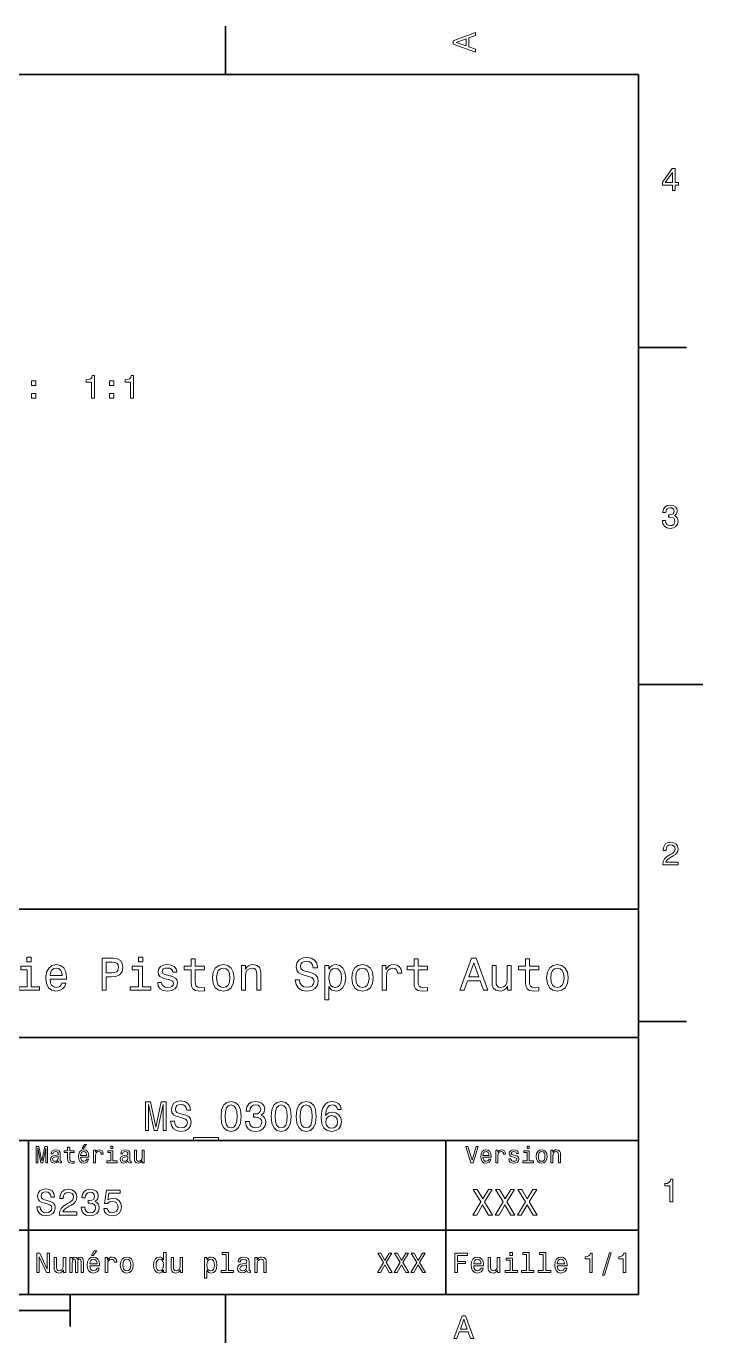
# Model space of a CAD drawing. Extents: x 0 to 297, y 0 to 210.
# Drawn here: x 191.7 to 297, y 2.5 to 207.5 of the extents above; entities that cross this region are included whole.
import ezdxf

# ---------------------------------------------------------------- set-up
doc = ezdxf.new("R2010")
doc.units = 0

msp = doc.modelspace()

# ---------------------------------------------------------------- linework, layer by layer
at = {"color": 7, "lineweight": 35, "ltscale": 0.1875}
for p, q in [((222.699997, 200), (222.699997, 207.5)), ((287, 157.5), (294.5, 157.5)), ((287, 52.5), (294.5, 52.5)), ((222.699997, 10), (222.699997, 2.5))]:
    msp.add_line(p, q, dxfattribs=at)
at = {"color": 7, "lineweight": 35}
for p, q in [((287, 200), (10, 200)), ((287, 10), (287, 200)), ((97, 70), (287, 70)), ((287, 70), (287, 10)), ((162, 50), (287, 50)), ((162, 34), (287, 34)), ((257, 10), (257, 34)), ((162, 20), (287, 20)), ((10, 10), (287, 10)), ((97, 10), (287, 10)), ((98.5, 7.5), (198.5, 7.5))]:
    msp.add_line(p, q, dxfattribs=at)
at = {"color": 7, "lineweight": 35, "ltscale": 0.25}
for p, q in [((287, 105), (297, 105)), ((192, 10), (192, 20))]:
    msp.add_line(p, q, dxfattribs=at)
at = {"color": 7, "lineweight": 35, "ltscale": 0.35}
msp.add_line((192, 20), (192, 34), dxfattribs=at)
at = {"color": 7, "lineweight": 35, "ltscale": 0.125}
msp.add_line((198.5, 10), (198.5, 5), dxfattribs=at)
at = {"color": 7, "lineweight": 13}
for points in [[(261.633209, 203.466858), (261.633209, 203.930847), (260.604401, 204.298996), (260.604401, 205.695969), (261.633209, 206.064133), (261.633209, 206.538193), (258.128174, 205.257217), (258.128174, 204.742798)], [(260.17572, 204.460388), (258.632477, 205), (260.17572, 205.539627)], [(292.277374, 181.916794), (292.731262, 181.916794), (292.731262, 182.784225), (293.23056, 182.784225), (293.23056, 183.187683), (292.731262, 183.187683), (292.731262, 185.341141), (292.272339, 185.341141), (290.739197, 183.228027), (290.739197, 182.784225), (292.277374, 182.784225)], [(291.162842, 183.187683), (292.277374, 184.756134), (292.277374, 183.187683)], [(192.463303, 151.549118), (193.159271, 151.549118), (193.159271, 152.300552), (192.463303, 152.300552)], [(201.828568, 149.592346), (202.287506, 149.592346), (202.287506, 153.117569), (201.944565, 153.117569), (201.85379, 152.809921), (201.672226, 152.603149), (201.394852, 152.482117), (201.011566, 152.441772), (201.011566, 152.083694), (201.828568, 152.083694)], [(204.607391, 151.549118), (205.303345, 151.549118), (205.303345, 152.300552), (204.607391, 152.300552)], [(207.90062, 149.592346), (208.359543, 149.592346), (208.359543, 153.117569), (208.016602, 153.117569), (207.925827, 152.809921), (207.744278, 152.603149), (207.466888, 152.482117), (207.083618, 152.441772), (207.083618, 152.083694), (207.90062, 152.083694)], [(192.463303, 149.592346), (193.159271, 149.592346), (193.159271, 150.343781), (192.463303, 150.343781)], [(204.607391, 149.592346), (205.303345, 149.592346), (205.303345, 150.343781), (204.607391, 150.343781)], [(290.729126, 130.51622), (290.729126, 130.480911), (290.809814, 129.996765), (291.046844, 129.633652), (291.420044, 129.401657), (291.914276, 129.315933), (292.438782, 129.401657), (292.832153, 129.623566), (293.08429, 129.976593), (293.175079, 130.430481), (293.134735, 130.728027), (293.023773, 130.970108), (292.842224, 131.156708), (292.600159, 131.292877), (292.927948, 131.565216), (293.043945, 131.998932), (292.968292, 132.392303), (292.751434, 132.68985), (292.398407, 132.87645), (291.914276, 132.942017), (291.460388, 132.861313), (291.112396, 132.63942), (290.885468, 132.286392), (290.809814, 131.817368), (290.809814, 131.782074), (291.258636, 131.782074), (291.299011, 132.104828), (291.430115, 132.336823), (291.641937, 132.478027), (291.939484, 132.528473), (292.201721, 132.488113), (292.393372, 132.382217), (292.509369, 132.210739), (292.554749, 131.97876), (292.509369, 131.731628), (292.388336, 131.565216), (292.176514, 131.46434), (291.889069, 131.434082), (291.692383, 131.439133), (291.692383, 131.04071), (291.939484, 131.050797), (292.257202, 131.005417), (292.494232, 130.884369), (292.635468, 130.687683), (292.685883, 130.430481), (292.630402, 130.13797), (292.484161, 129.921112), (292.252167, 129.784943), (291.944519, 129.739563), (291.626801, 129.789993), (291.394806, 129.941284), (291.248566, 130.183365), (291.193085, 130.51622)], [(290.76947, 76.916786), (293.175079, 76.916786), (293.175079, 77.350502), (291.273773, 77.350502), (291.3797, 77.587532), (291.561249, 77.784218), (292.121033, 78.142288), (292.418579, 78.293587), (292.751434, 78.510445), (292.988464, 78.762604), (293.124634, 79.060158), (293.175079, 79.398056), (293.089355, 79.821686), (292.852325, 80.154541), (292.489197, 80.366356), (292.020172, 80.442001), (291.536041, 80.35627), (291.167877, 80.119232), (290.930847, 79.740997), (290.850159, 79.241714), (290.850159, 79.171112), (291.309082, 79.171112), (291.309082, 79.211456), (291.354462, 79.554398), (291.490631, 79.806557), (291.707489, 79.967941), (291.994965, 80.023415), (292.287476, 79.972984), (292.504333, 79.846901), (292.645538, 79.650215), (292.695984, 79.403099), (292.660675, 79.171112), (292.56485, 78.974426), (292.403473, 78.802956), (292.181549, 78.651657), (291.884003, 78.490273), (291.389771, 78.177589), (291.041779, 77.844742), (290.835022, 77.441284), (290.76947, 76.931915)], [(192.439484, 62.554031), (191.769455, 62.554031), (191.769455, 61.833572), (192.439484, 61.833572)], [(203.462524, 57.381123), (204.125351, 57.381123), (204.125351, 59.492073), (204.860229, 59.492073), (205.602295, 59.528095), (206.193085, 59.780258), (206.574921, 60.270172), (206.704605, 60.940201), (206.603745, 61.559795), (206.315552, 62.013687), (205.840057, 62.287464), (205.191635, 62.381123), (203.462524, 62.381123)], [(205.01152, 61.76873), (205.443802, 61.725502), (205.760803, 61.588615), (205.94812, 61.336452), (206.01297, 60.940201), (205.940918, 60.522331), (205.746399, 60.270172), (205.414978, 60.140488), (204.96109, 60.104465), (204.125351, 60.104465), (204.125351, 61.76873)], [(209.788177, 62.554031), (209.118149, 62.554031), (209.118149, 61.833572), (209.788177, 61.833572)], [(217.353027, 60.579971), (217.353027, 58.64193), (217.396255, 58.015129), (217.597992, 57.582851), (218.001434, 57.330688), (218.685883, 57.244236), (219.43515, 57.280258), (219.43515, 57.827808), (218.887604, 57.78458), (218.390488, 57.842216), (218.123917, 58.022331), (218.008652, 58.324928), (217.98703, 58.75), (217.98703, 60.579971), (219.43515, 60.579971), (219.43515, 61.120316), (217.98703, 61.120316), (217.98703, 62.251438), (217.353027, 62.251438), (217.353027, 61.120316), (216.257935, 61.120316), (216.257935, 60.579971)], [(234.20462, 59.030979), (233.548996, 59.030979), (233.693085, 58.267288), (234.053314, 57.70533), (234.608078, 57.366714), (235.357361, 57.244236), (236.099426, 57.359509), (236.654175, 57.67651), (237.007202, 58.17363), (237.136902, 58.82925), (237.028824, 59.420029), (236.726227, 59.801872), (236.236313, 60.054031), (235.580704, 60.241352), (235.018738, 60.378242), (234.651306, 60.536743), (234.442368, 60.767288), (234.377533, 61.127522), (234.442368, 61.451729), (234.629684, 61.696686), (234.917877, 61.862389), (235.314133, 61.920029), (235.71759, 61.84798), (236.034592, 61.653458), (236.24353, 61.32925), (236.344391, 60.889767), (237, 60.889767), (237, 60.904179), (236.884735, 61.581409), (236.546112, 62.085732), (236.01297, 62.402737), (235.292511, 62.510807), (234.644104, 62.402737), (234.139771, 62.100143), (233.815567, 61.631844), (233.700287, 61.026657), (233.793961, 60.486309), (234.067734, 60.118874), (234.5, 59.873917), (235.09079, 59.6866), (235.674362, 59.520893), (236.113831, 59.362389), (236.380402, 59.131844), (236.47406, 58.757202), (236.387619, 58.375359), (236.164276, 58.087173), (235.825653, 57.907059), (235.386169, 57.849422), (234.896255, 57.928673), (234.521622, 58.159222), (234.283875, 58.533859)], [(252.05043, 60.579971), (252.05043, 58.64193), (252.093658, 58.015129), (252.29538, 57.582851), (252.698853, 57.330688), (253.383286, 57.244236), (254.132568, 57.280258), (254.132568, 57.827808), (253.585022, 57.78458), (253.087891, 57.842216), (252.82132, 58.022331), (252.706055, 58.324928), (252.684448, 58.75), (252.684448, 60.579971), (254.132568, 60.579971), (254.132568, 61.120316), (252.684448, 61.120316), (252.684448, 62.251438), (252.05043, 62.251438), (252.05043, 61.120316), (250.955322, 61.120316), (250.955322, 60.579971)], [(259.175781, 57.381123), (259.838623, 57.381123), (260.364563, 58.850864), (262.360229, 58.850864), (262.886169, 57.381123), (263.563416, 57.381123), (261.733429, 62.388329), (260.998566, 62.388329)], [(260.595093, 59.463257), (261.365997, 61.667866), (262.136902, 59.463257)], [(269.399109, 60.579971), (269.399109, 58.64193), (269.442352, 58.015129), (269.644073, 57.582851), (270.047546, 57.330688), (270.731995, 57.244236), (271.481262, 57.280258), (271.481262, 57.827808), (270.933716, 57.78458), (270.436584, 57.842216), (270.170013, 58.022331), (270.054749, 58.324928), (270.033142, 58.75), (270.033142, 60.579971), (271.481262, 60.579971), (271.481262, 61.120316), (270.033142, 61.120316), (270.033142, 62.251438), (269.399109, 62.251438), (269.399109, 61.120316), (268.304016, 61.120316), (268.304016, 60.579971)], [(192.417862, 57.914265), (192.417862, 61.120316), (190.789627, 61.120316), (190.789627, 60.579971), (191.783859, 60.579971), (191.783859, 57.914265), (190.48703, 57.914265), (190.48703, 57.381123), (193.729111, 57.381123), (193.729111, 57.914265)], [(195.37175, 59.131844), (197.907776, 59.131844), (197.914978, 59.427231), (197.799713, 60.255764), (197.482712, 60.875359), (196.978378, 61.25), (196.30835, 61.386887), (195.65274, 61.242794), (195.148407, 60.839336), (194.824203, 60.183716), (194.708923, 59.319164), (194.817001, 58.432995), (195.141205, 57.78458), (195.638321, 57.381123), (196.286743, 57.244236), (196.848694, 57.337894), (197.309799, 57.582851), (197.648407, 57.971901), (197.842941, 58.490631), (197.216141, 58.490631), (197.086456, 58.20245), (196.899139, 57.986309), (196.365997, 57.8134), (195.955322, 57.892651), (195.645538, 58.14481), (195.443802, 58.555473), (195.37175, 59.110229)], [(195.37175, 59.664986), (195.451004, 60.162102), (195.645538, 60.529537), (195.940918, 60.75288), (196.329971, 60.83213), (196.711807, 60.75288), (197.007202, 60.529537), (197.187317, 60.162102), (197.252167, 59.664986)], [(209.766571, 57.914265), (209.766571, 61.120316), (208.138321, 61.120316), (208.138321, 60.579971), (209.132568, 60.579971), (209.132568, 57.914265), (207.835724, 57.914265), (207.835724, 57.381123), (211.077805, 57.381123), (211.077805, 57.914265)], [(214.060516, 59.636166), (213.44812, 59.780258), (212.994232, 59.945965), (212.842941, 60.28458), (212.886169, 60.522331), (213.03746, 60.695244), (213.282425, 60.803314), (213.635437, 60.846542), (213.97406, 60.803314), (214.240631, 60.67363), (214.413544, 60.479107), (214.485596, 60.219738), (215.105194, 60.219738), (215.105194, 60.23415), (214.997116, 60.70245), (214.701721, 61.069885), (214.240631, 61.30043), (213.635437, 61.386887), (213.023056, 61.30043), (212.57637, 61.062679), (212.29538, 60.709652), (212.208939, 60.262966), (212.273773, 59.830688), (212.475494, 59.528095), (212.806915, 59.311958), (213.289627, 59.16066), (213.995682, 58.987751), (214.427948, 58.807636), (214.543228, 58.663544), (214.586456, 58.447407), (214.521606, 58.180836), (214.348694, 57.979107), (214.067719, 57.849422), (213.693085, 57.806194), (213.296829, 57.849422), (213.008636, 58.000721), (212.814117, 58.245674), (212.734863, 58.584293), (212.122482, 58.584293), (212.223343, 58.007923), (212.518738, 57.590057), (212.98703, 57.337894), (213.635437, 57.244236), (214.312683, 57.337894), (214.809799, 57.590057), (215.112396, 57.993515), (215.220459, 58.519451), (215.141205, 58.973343), (214.917862, 59.283138), (214.55043, 59.484871)], [(220.65274, 59.311958), (220.768005, 58.432995), (221.099426, 57.78458), (221.625366, 57.381123), (222.331421, 57.244236), (223.030258, 57.381123), (223.556198, 57.777374), (223.887604, 58.425793), (224.010086, 59.311958), (223.887604, 60.190922), (223.556198, 60.846542), (223.030258, 61.242794), (222.331421, 61.386887), (221.625366, 61.242794), (221.099426, 60.839336), (220.768005, 60.190922)], [(221.301147, 59.319164), (221.365997, 59.967579), (221.567719, 60.435879), (221.891937, 60.72406), (222.331421, 60.824928), (222.763687, 60.72406), (223.087891, 60.443081), (223.289627, 59.967579), (223.361679, 59.319164), (223.289627, 58.663544), (223.087891, 58.188038), (222.763687, 57.899853), (222.331421, 57.806194), (221.891937, 57.899853), (221.567719, 58.188038), (221.365997, 58.663544)], [(225.177246, 57.381123), (225.811249, 57.381123), (225.811249, 59.614552), (225.876083, 60.12608), (226.085022, 60.500717), (226.409225, 60.731266), (226.841507, 60.817722), (227.187317, 60.745674), (227.403458, 60.551151), (227.511536, 60.226944), (227.547546, 59.794666), (227.547546, 57.381123), (228.181564, 57.381123), (228.181564, 59.924351), (228.15274, 60.435879), (228.023056, 60.86095), (227.597992, 61.25), (226.935165, 61.386887), (226.567719, 61.336452), (226.257935, 61.199566), (225.991364, 60.969017), (225.782425, 60.659222), (225.782425, 61.25), (225.177246, 61.25)], [(238.786743, 60.652016), (238.786743, 61.25), (238.15274, 61.25), (238.15274, 55.882565), (238.786743, 55.882565), (238.786743, 57.971901), (239.010101, 57.633286), (239.262253, 57.409943), (239.896271, 57.244236), (240.50145, 57.381123), (240.976959, 57.791786), (241.286743, 58.440201), (241.402023, 59.319164), (241.286743, 60.190922), (240.976959, 60.839336), (240.50145, 61.242794), (239.896271, 61.386887), (239.550446, 61.343658), (239.255051, 61.206772), (239.002899, 60.976223)], [(239.788193, 57.8134), (239.363129, 57.907059), (239.053314, 58.195244), (238.858795, 58.663544), (238.793945, 59.319164), (238.858795, 59.967579), (239.053314, 60.435879), (239.363129, 60.716858), (239.788193, 60.817722), (240.177246, 60.716858), (240.48703, 60.428673), (240.681564, 59.960373), (240.753601, 59.319164), (240.681564, 58.67075), (240.48703, 58.195244), (240.177246, 57.907059)], [(242.338623, 59.311958), (242.453888, 58.432995), (242.785309, 57.78458), (243.311249, 57.381123), (244.017303, 57.244236), (244.716141, 57.381123), (245.242081, 57.777374), (245.573486, 58.425793), (245.695969, 59.311958), (245.573486, 60.190922), (245.242081, 60.846542), (244.716141, 61.242794), (244.017303, 61.386887), (243.311249, 61.242794), (242.785309, 60.839336), (242.453888, 60.190922)], [(242.98703, 59.319164), (243.05188, 59.967579), (243.253601, 60.435879), (243.57782, 60.72406), (244.017303, 60.824928), (244.449585, 60.72406), (244.773773, 60.443081), (244.97551, 59.967579), (245.047546, 59.319164), (244.97551, 58.663544), (244.773773, 58.188038), (244.449585, 57.899853), (244.017303, 57.806194), (243.57782, 57.899853), (243.253601, 58.188038), (243.05188, 58.663544)], [(247.100861, 57.381123), (247.734863, 57.381123), (247.734863, 59.592937), (247.799713, 60.12608), (247.994232, 60.507923), (248.311249, 60.738472), (248.736313, 60.817722), (249.053314, 60.767288), (249.291077, 60.623199), (249.435165, 60.378242), (249.485596, 60.046829), (250.126801, 60.046829), (250.040344, 60.630402), (249.802597, 61.048271), (249.406342, 61.30043), (248.865997, 61.386887), (248.498566, 61.32925), (248.181549, 61.185158), (247.900574, 60.940201), (247.677246, 60.608788), (247.677246, 61.25), (247.100861, 61.25)], [(267.194519, 61.25), (266.560516, 61.25), (266.560516, 59.016571), (266.488464, 58.497837), (266.279541, 58.123196), (265.955322, 57.892651), (265.530243, 57.820602), (265.19165, 57.878242), (264.975494, 58.051151), (264.853027, 58.346542), (264.824219, 58.764408), (264.824219, 61.25), (264.190186, 61.25), (264.190186, 58.706772), (264.211792, 58.195244), (264.348694, 57.770172), (264.766571, 57.381123), (265.436584, 57.244236), (265.796814, 57.294666), (266.106628, 57.424351), (266.373199, 57.647694), (266.589325, 57.971901), (266.589325, 57.381123), (267.194519, 57.381123)], [(272.698853, 59.311958), (272.814117, 58.432995), (273.145508, 57.78458), (273.671448, 57.381123), (274.377502, 57.244236), (275.076355, 57.381123), (275.602295, 57.777374), (275.933716, 58.425793), (276.056183, 59.311958), (275.933716, 60.190922), (275.602295, 60.846542), (275.076355, 61.242794), (274.377502, 61.386887), (273.671448, 61.242794), (273.145508, 60.839336), (272.814117, 60.190922)], [(273.34726, 59.319164), (273.412109, 59.967579), (273.613831, 60.435879), (273.938019, 60.72406), (274.377502, 60.824928), (274.809784, 60.72406), (275.134003, 60.443081), (275.335724, 59.967579), (275.407776, 59.319164), (275.335724, 58.663544), (275.134003, 58.188038), (274.809784, 57.899853), (274.377502, 57.806194), (273.938019, 57.899853), (273.613831, 58.188038), (273.412109, 58.663544)], [(210.216858, 35.530258), (210.716141, 35.530258), (210.716141, 39.615273), (211.559082, 35.530258), (212.116714, 35.530258), (212.953171, 39.615273), (212.953171, 35.530258), (213.458939, 35.530258), (213.458939, 40.030258), (212.667877, 40.030258), (211.837906, 36.061958), (211.014404, 40.030258), (210.216858, 40.030258)], [(214.716858, 37.015129), (214.126801, 37.015129), (214.256485, 36.327808), (214.580688, 35.822044), (215.079971, 35.517288), (215.754318, 35.407059), (216.422195, 35.510807), (216.921478, 35.796108), (217.239197, 36.243515), (217.355911, 36.833572), (217.258652, 37.365273), (216.986313, 37.708931), (216.545395, 37.935879), (215.955338, 38.104465), (215.44957, 38.227665), (215.118881, 38.370316), (214.930832, 38.577808), (214.872482, 38.902016), (214.930832, 39.193802), (215.099426, 39.414265), (215.358795, 39.5634), (215.715424, 39.615273), (216.078537, 39.55043), (216.363831, 39.375359), (216.55188, 39.083572), (216.642654, 38.688038), (217.232712, 38.688038), (217.232712, 38.701008), (217.128967, 39.310516), (216.824203, 39.764408), (216.344376, 40.049709), (215.695969, 40.146973), (215.112396, 40.049709), (214.658508, 39.777374), (214.366714, 39.355907), (214.26297, 38.811237), (214.34726, 38.324928), (214.593658, 37.994236), (214.982712, 37.773773), (215.514404, 37.605186), (216.039627, 37.456051), (216.435165, 37.3134), (216.675079, 37.105907), (216.759369, 36.76873), (216.681564, 36.425072), (216.480545, 36.165707), (216.175797, 36.003601), (215.780258, 35.951729), (215.33934, 36.023052), (215.002167, 36.230545), (214.788193, 36.567722)], [(221.985596, 37.728386), (222.082855, 36.710373), (222.387604, 35.98415), (222.873917, 35.543228), (223.548279, 35.400574), (224.216141, 35.543228), (224.702454, 35.98415), (225.000717, 36.710373), (225.104462, 37.728386), (225.000717, 38.739914), (224.877518, 39.14193), (224.702454, 39.472622), (224.216141, 39.913544), (223.548279, 40.062679), (222.873917, 39.913544), (222.387604, 39.466137), (222.082855, 38.739914)], [(222.608078, 37.728386), (222.659943, 38.512966), (222.822052, 39.077087), (223.113831, 39.40778), (223.548279, 39.524494), (223.976227, 39.40778), (224.268021, 39.077087), (224.430115, 38.512966), (224.481995, 37.728386), (224.430115, 36.937317), (224.268021, 36.373199), (223.976227, 36.042507), (223.548279, 35.932274), (223.113831, 36.042507), (222.822052, 36.373199), (222.659943, 36.937317)], [(225.817719, 36.943802), (225.817719, 36.898415), (225.921478, 36.275936), (226.226227, 35.809078), (226.706055, 35.510807), (227.341507, 35.400574), (228.015854, 35.510807), (228.521622, 35.796108), (228.845825, 36.25), (228.96254, 36.833572), (228.91066, 37.216137), (228.768021, 37.527378), (228.534592, 37.767288), (228.223343, 37.942364), (228.644821, 38.292507), (228.793945, 38.850143), (228.696686, 39.355907), (228.417877, 39.738472), (227.963974, 39.978386), (227.341507, 40.062679), (226.757935, 39.958931), (226.310516, 39.67363), (226.018738, 39.219738), (225.921478, 38.616714), (225.921478, 38.571323), (226.498566, 38.571323), (226.55043, 38.986309), (226.719025, 39.28458), (226.991364, 39.466137), (227.373917, 39.530979), (227.71109, 39.479107), (227.957489, 39.342937), (228.106628, 39.122478), (228.164993, 38.824207), (228.106628, 38.506485), (227.951019, 38.292507), (227.67868, 38.162823), (227.309082, 38.123917), (227.056198, 38.130402), (227.056198, 37.618156), (227.373917, 37.631123), (227.782425, 37.572765), (228.087173, 37.417145), (228.268738, 37.164265), (228.333572, 36.833572), (228.262253, 36.457493), (228.074219, 36.178673), (227.77594, 36.003601), (227.380402, 35.945244), (226.971909, 36.010086), (226.67363, 36.204609), (226.485596, 36.51585), (226.414276, 36.943802)], [(229.792511, 37.728386), (229.889771, 36.710373), (230.194534, 35.98415), (230.680847, 35.543228), (231.355194, 35.400574), (232.023056, 35.543228), (232.509369, 35.98415), (232.807648, 36.710373), (232.911392, 37.728386), (232.807648, 38.739914), (232.684448, 39.14193), (232.509369, 39.472622), (232.023056, 39.913544), (231.355194, 40.062679), (230.680847, 39.913544), (230.194534, 39.466137), (229.889771, 38.739914)], [(230.414993, 37.728386), (230.466858, 38.512966), (230.628967, 39.077087), (230.920746, 39.40778), (231.355194, 39.524494), (231.783142, 39.40778), (232.074936, 39.077087), (232.23703, 38.512966), (232.28891, 37.728386), (232.23703, 36.937317), (232.074936, 36.373199), (231.783142, 36.042507), (231.355194, 35.932274), (230.920746, 36.042507), (230.628967, 36.373199), (230.466858, 36.937317)], [(233.695969, 37.728386), (233.793228, 36.710373), (234.097992, 35.98415), (234.58429, 35.543228), (235.258652, 35.400574), (235.926514, 35.543228), (236.412827, 35.98415), (236.71109, 36.710373), (236.81485, 37.728386), (236.71109, 38.739914), (236.587891, 39.14193), (236.412827, 39.472622), (235.926514, 39.913544), (235.258652, 40.062679), (234.58429, 39.913544), (234.097992, 39.466137), (233.793228, 38.739914)], [(234.318451, 37.728386), (234.370316, 38.512966), (234.532425, 39.077087), (234.824219, 39.40778), (235.258652, 39.524494), (235.6866, 39.40778), (235.978394, 39.077087), (236.140488, 38.512966), (236.192368, 37.728386), (236.140488, 36.937317), (235.978394, 36.373199), (235.6866, 36.042507), (235.258652, 35.932274), (234.824219, 36.042507), (234.532425, 36.373199), (234.370316, 36.937317)], [(240.718307, 38.817722), (240.595108, 39.342937), (240.309799, 39.731987), (239.868881, 39.978386), (239.298279, 40.062679), (238.91571, 40.017288), (238.585022, 39.894093), (238.293228, 39.693081), (238.046829, 39.40778), (237.85231, 39.051151), (237.709656, 38.616714), (237.618881, 38.104465), (237.592941, 37.527378), (237.696686, 36.606628), (238.014404, 35.938759), (238.526657, 35.536743), (239.226944, 35.400574), (239.855911, 35.517288), (240.335739, 35.822044), (240.646973, 36.301872), (240.757202, 36.911381), (240.646973, 37.527378), (240.348709, 38.000721), (239.888336, 38.298988), (239.317719, 38.402737), (238.701736, 38.273052), (238.241364, 37.903458), (238.338623, 38.616714), (238.546112, 39.12896), (238.863831, 39.433716), (239.304764, 39.537464), (239.628967, 39.485588), (239.875366, 39.349422), (240.03746, 39.122478), (240.121765, 38.817722)], [(240.12825, 36.9049), (240.056915, 36.496395), (239.875366, 36.185158), (239.583572, 35.977665), (239.220459, 35.912823), (238.837891, 35.977665), (238.546112, 36.178673), (238.358063, 36.489914), (238.299713, 36.898415), (238.364563, 37.30043), (238.546112, 37.605186), (238.844391, 37.799709), (239.246399, 37.871037), (239.596542, 37.799709), (239.875366, 37.611671), (240.056915, 37.306915)], [(193.183716, 30.530979), (193.46109, 30.530979), (193.46109, 32.80043), (193.929398, 30.530979), (194.239197, 30.530979), (194.703888, 32.80043), (194.703888, 30.530979), (194.984863, 30.530979), (194.984863, 33.030979), (194.545395, 33.030979), (194.08429, 30.826368), (193.626801, 33.030979), (193.183716, 33.030979)], [(198.100861, 32.130402), (198.100861, 31.161383), (198.122482, 30.847982), (198.223343, 30.631844), (198.425079, 30.505762), (198.767288, 30.462536), (199.141937, 30.480547), (199.141937, 30.754322), (198.868149, 30.732708), (198.619598, 30.761526), (198.486313, 30.851583), (198.42868, 31.002882), (198.417862, 31.215418), (198.417862, 32.130402), (199.141937, 32.130402), (199.141937, 32.400574), (198.417862, 32.400574), (198.417862, 32.966137), (198.100861, 32.966137), (198.100861, 32.400574), (197.553314, 32.400574), (197.553314, 32.130402)], [(200.341492, 32.728386), (200.554031, 32.728386), (201.054749, 33.340778), (200.701736, 33.340778)], [(205.161377, 33.117435), (204.82637, 33.117435), (204.82637, 32.757202), (205.161377, 32.757202)], [(217.693085, 34.453888), (217.693085, 34), (221.596542, 34), (221.596542, 34.453888)], [(261.71109, 33.03458), (261.08429, 30.905619), (260.439484, 33.03458), (260.09726, 33.03458), (260.904175, 30.530979), (261.264404, 30.530979), (262.053314, 33.03458)], [(269.992798, 33.117435), (269.657776, 33.117435), (269.657776, 32.757202), (269.992798, 32.757202)], [(196.656342, 30.78314), (196.656342, 30.772333), (196.674347, 30.649855), (196.728394, 30.5634), (196.955338, 30.494957), (197.131851, 30.523775), (197.131851, 30.768732), (197.056198, 30.757925), (196.955338, 30.804754), (196.937317, 30.948847), (196.937317, 31.950287), (196.894089, 32.206051), (196.768005, 32.386166), (196.548264, 32.494236), (196.23848, 32.533859), (195.935883, 32.490635), (195.71254, 32.368156), (195.572052, 32.177231), (195.525223, 31.925072), (195.525223, 31.903458), (195.809799, 31.903458), (195.835022, 32.054756), (195.914261, 32.162823), (196.043945, 32.227665), (196.227661, 32.25288), (196.404175, 32.234871), (196.530258, 32.180836), (196.605911, 32.087173), (196.631119, 31.957493), (196.616714, 31.806194), (196.559082, 31.730547), (196.414978, 31.694523), (196.144806, 31.665705), (195.835022, 31.600864), (195.61528, 31.48559), (195.485596, 31.305475), (195.445969, 31.038904), (195.481995, 30.801151), (195.593658, 30.62464), (195.773773, 30.512968), (196.022339, 30.473343), (196.357346, 30.54899)], [(196.620316, 31.208212), (196.577087, 31.020893), (196.461823, 30.876801), (196.28891, 30.78314), (196.07637, 30.750719), (195.939484, 30.768732), (195.842224, 30.826368), (195.780975, 30.927233), (195.76297, 31.067722), (195.777374, 31.193804), (195.835022, 31.283861), (196.065567, 31.384726), (196.357346, 31.427954), (196.620316, 31.514408)], [(200.121765, 31.40634), (201.389771, 31.40634), (201.393372, 31.554033), (201.335739, 31.9683), (201.177231, 32.278099), (200.925079, 32.465416), (200.590057, 32.533859), (200.262253, 32.461815), (200.010086, 32.260086), (199.847977, 31.932276), (199.790344, 31.5), (199.844376, 31.056915), (200.006485, 30.732708), (200.255051, 30.530979), (200.579254, 30.462536), (200.860229, 30.509365), (201.090775, 30.631844), (201.260086, 30.826368), (201.357346, 31.085733), (201.043945, 31.085733), (200.979111, 30.941643), (200.885452, 30.833572), (200.618881, 30.747118), (200.413544, 30.786743), (200.258652, 30.912823), (200.157776, 31.118155), (200.121765, 31.395533)], [(200.121765, 31.672911), (200.161377, 31.921469), (200.258652, 32.105186), (200.406342, 32.216858), (200.600861, 32.256485), (200.791794, 32.216858), (200.939484, 32.105186), (201.029541, 31.921469), (201.061966, 31.672911)], [(202.131851, 30.530979), (202.448853, 30.530979), (202.448853, 31.636887), (202.481262, 31.903458), (202.578537, 32.094379), (202.73703, 32.209652), (202.94957, 32.249279), (203.108063, 32.224064), (203.226944, 32.152016), (203.298996, 32.029537), (203.324203, 31.863832), (203.644806, 31.863832), (203.601593, 32.155621), (203.482712, 32.364552), (203.284576, 32.490635), (203.014404, 32.533859), (202.830688, 32.505043), (202.672195, 32.432995), (202.531708, 32.310516), (202.420029, 32.144814), (202.420029, 32.465416), (202.131851, 32.465416)], [(205.150574, 30.79755), (205.150574, 32.400574), (204.336456, 32.400574), (204.336456, 32.130402), (204.833572, 32.130402), (204.833572, 30.79755), (204.185165, 30.79755), (204.185165, 30.530979), (205.806198, 30.530979), (205.806198, 30.79755)], [(207.499283, 30.78314), (207.499283, 30.772333), (207.517288, 30.649855), (207.57132, 30.5634), (207.798264, 30.494957), (207.974777, 30.523775), (207.974777, 30.768732), (207.899139, 30.757925), (207.798264, 30.804754), (207.780258, 30.948847), (207.780258, 31.950287), (207.73703, 32.206051), (207.610947, 32.386166), (207.391205, 32.494236), (207.081406, 32.533859), (206.778824, 32.490635), (206.555481, 32.368156), (206.414978, 32.177231), (206.368149, 31.925072), (206.368149, 31.903458), (206.65274, 31.903458), (206.677948, 32.054756), (206.757202, 32.162823), (206.886887, 32.227665), (207.070602, 32.25288), (207.247116, 32.234871), (207.373199, 32.180836), (207.448853, 32.087173), (207.47406, 31.957493), (207.459656, 31.806194), (207.402023, 31.730547), (207.257919, 31.694523), (206.987747, 31.665705), (206.677948, 31.600864), (206.458206, 31.48559), (206.328537, 31.305475), (206.28891, 31.038904), (206.324921, 30.801151), (206.4366, 30.62464), (206.616714, 30.512968), (206.86528, 30.473343), (207.200287, 30.54899)], [(207.463257, 31.208212), (207.420029, 31.020893), (207.304749, 30.876801), (207.131851, 30.78314), (206.919312, 30.750719), (206.782425, 30.768732), (206.68515, 30.826368), (206.623917, 30.927233), (206.605911, 31.067722), (206.620316, 31.193804), (206.677948, 31.283861), (206.908508, 31.384726), (207.200287, 31.427954), (207.463257, 31.514408)], [(210.010086, 32.465416), (209.693085, 32.465416), (209.693085, 31.348703), (209.657059, 31.089336), (209.552597, 30.902016), (209.390488, 30.786743), (209.177948, 30.750719), (209.008636, 30.779539), (208.900574, 30.865993), (208.83934, 31.013687), (208.824921, 31.222622), (208.824921, 32.465416), (208.507919, 32.465416), (208.507919, 31.193804), (208.518738, 30.93804), (208.587173, 30.725504), (208.796112, 30.530979), (209.131119, 30.462536), (209.311234, 30.487751), (209.466141, 30.552593), (209.599426, 30.664265), (209.707489, 30.826368), (209.707489, 30.530979), (210.010086, 30.530979)], [(262.784576, 31.40634), (264.052582, 31.40634), (264.056183, 31.554033), (263.998566, 31.9683), (263.840057, 32.278099), (263.587891, 32.465416), (263.252869, 32.533859), (262.925079, 32.461815), (262.672913, 32.260086), (262.510803, 31.932276), (262.453156, 31.5), (262.507202, 31.056915), (262.669312, 30.732708), (262.917877, 30.530979), (263.242065, 30.462536), (263.523041, 30.509365), (263.753601, 30.631844), (263.922913, 30.826368), (264.020172, 31.085733), (263.706787, 31.085733), (263.641937, 30.941643), (263.548279, 30.833572), (263.281708, 30.747118), (263.076355, 30.786743), (262.921478, 30.912823), (262.820618, 31.118155), (262.784576, 31.395533)], [(262.784576, 31.672911), (262.824219, 31.921469), (262.921478, 32.105186), (263.069153, 32.216858), (263.263702, 32.256485), (263.45462, 32.216858), (263.602295, 32.105186), (263.692352, 31.921469), (263.724792, 31.672911)], [(264.794678, 30.530979), (265.111664, 30.530979), (265.111664, 31.636887), (265.144104, 31.903458), (265.241364, 32.094379), (265.399841, 32.209652), (265.612396, 32.249279), (265.770905, 32.224064), (265.889771, 32.152016), (265.961823, 32.029537), (265.98703, 31.863832), (266.307648, 31.863832), (266.264404, 32.155621), (266.145538, 32.364552), (265.947418, 32.490635), (265.677246, 32.533859), (265.49353, 32.505043), (265.335022, 32.432995), (265.194519, 32.310516), (265.082855, 32.144814), (265.082855, 32.465416), (264.794678, 32.465416)], [(267.791779, 31.658501), (267.485596, 31.730547), (267.258636, 31.8134), (267.182983, 31.982708), (267.20462, 32.101585), (267.280273, 32.188038), (267.40274, 32.242073), (267.579254, 32.263687), (267.748566, 32.242073), (267.881836, 32.177231), (267.968292, 32.079971), (268.004333, 31.950287), (268.314117, 31.950287), (268.314117, 31.957493), (268.260101, 32.191643), (268.112396, 32.375359), (267.881836, 32.490635), (267.579254, 32.533859), (267.273041, 32.490635), (267.049713, 32.371758), (266.90921, 32.195244), (266.865997, 31.971901), (266.898407, 31.755764), (266.999268, 31.604465), (267.164978, 31.496397), (267.406342, 31.420748), (267.759369, 31.334293), (267.975494, 31.244236), (268.033142, 31.17219), (268.054749, 31.064121), (268.022339, 30.930836), (267.935883, 30.829971), (267.79538, 30.765129), (267.608063, 30.743515), (267.409943, 30.765129), (267.265839, 30.840778), (267.168579, 30.963255), (267.128967, 31.132565), (266.822754, 31.132565), (266.873199, 30.844379), (267.020905, 30.635447), (267.255035, 30.509365), (267.579254, 30.462536), (267.917877, 30.509365), (268.166412, 30.635447), (268.317719, 30.837175), (268.371765, 31.100143), (268.332123, 31.327089), (268.220459, 31.481987), (268.036743, 31.582851)], [(269.981995, 30.79755), (269.981995, 32.400574), (269.167877, 32.400574), (269.167877, 32.130402), (269.664978, 32.130402), (269.664978, 30.79755), (269.016571, 30.79755), (269.016571, 30.530979), (270.637604, 30.530979), (270.637604, 30.79755)], [(271.087891, 31.496397), (271.145538, 31.056915), (271.311249, 30.732708), (271.574219, 30.530979), (271.927246, 30.462536), (272.276672, 30.530979), (272.539612, 30.729107), (272.705322, 31.053314), (272.766571, 31.496397), (272.705322, 31.935879), (272.539612, 32.263687), (272.276672, 32.461815), (271.927246, 32.533859), (271.574219, 32.461815), (271.311249, 32.260086), (271.145538, 31.935879)], [(271.412109, 31.5), (271.444519, 31.824207), (271.54538, 32.058357), (271.707489, 32.20245), (271.927246, 32.25288), (272.143372, 32.20245), (272.305481, 32.061958), (272.406342, 31.824207), (272.442352, 31.5), (272.406342, 31.17219), (272.305481, 30.934437), (272.143372, 30.790344), (271.927246, 30.743515), (271.707489, 30.790344), (271.54538, 30.934437), (271.444519, 31.17219)], [(273.350159, 30.530979), (273.667145, 30.530979), (273.667145, 31.647694), (273.699554, 31.903458), (273.804047, 32.090778), (273.966125, 32.206051), (274.182281, 32.249279), (274.355194, 32.213257), (274.463257, 32.115993), (274.517303, 31.95389), (274.535309, 31.737751), (274.535309, 30.530979), (274.852295, 30.530979), (274.852295, 31.802593), (274.837891, 32.058357), (274.773041, 32.270893), (274.560516, 32.465416), (274.229095, 32.533859), (274.04538, 32.508644), (273.890503, 32.440201), (273.757202, 32.324928), (273.65274, 32.170029), (273.65274, 32.465416), (273.350159, 32.465416)], [(291.909241, 24.416786), (292.368164, 24.416786), (292.368164, 27.942001), (292.025208, 27.942001), (291.934448, 27.634365), (291.752899, 27.427593), (291.475525, 27.306557), (291.092224, 27.266211), (291.092224, 26.90814), (291.909241, 26.90814)], [(193.824203, 23.680117), (193.299713, 23.680117), (193.414978, 23.069164), (193.703171, 22.619596), (194.146973, 22.348703), (194.746399, 22.250721), (195.340057, 22.342941), (195.783859, 22.596542), (196.066284, 22.994238), (196.170029, 23.518732), (196.083572, 23.991356), (195.841492, 24.296831), (195.44957, 24.49856), (194.925079, 24.648417), (194.47551, 24.757925), (194.181549, 24.884727), (194.014404, 25.069164), (193.96254, 25.357349), (194.014404, 25.616714), (194.164261, 25.812681), (194.394806, 25.945246), (194.711823, 25.991356), (195.034576, 25.933718), (195.288177, 25.778099), (195.455338, 25.518732), (195.536026, 25.167149), (196.060516, 25.167149), (196.060516, 25.178675), (195.968292, 25.720463), (195.697403, 26.12392), (195.270889, 26.377522), (194.694519, 26.463978), (194.175797, 26.377522), (193.772339, 26.135448), (193.51297, 25.760807), (193.420746, 25.276657), (193.495682, 24.844381), (193.714691, 24.550434), (194.060516, 24.354467), (194.533142, 24.204613), (195, 24.072046), (195.351578, 23.945246), (195.564835, 23.760807), (195.639771, 23.461096), (195.570602, 23.155621), (195.391937, 22.925074), (195.121033, 22.780981), (194.769455, 22.734871), (194.377518, 22.798271), (194.077805, 22.98271), (193.887604, 23.282421)], [(196.798264, 22.360231), (199.547546, 22.360231), (199.547546, 22.855909), (197.374634, 22.855909), (197.495682, 23.126802), (197.703171, 23.351585), (198.342941, 23.760807), (198.682999, 23.933718), (199.0634, 24.181557), (199.33429, 24.469742), (199.489914, 24.809799), (199.547546, 25.195967), (199.44957, 25.680117), (199.17868, 26.06052), (198.763687, 26.302595), (198.227661, 26.38905), (197.674347, 26.291067), (197.253601, 26.020174), (196.982712, 25.587896), (196.890488, 25.017292), (196.890488, 24.9366), (197.414978, 24.9366), (197.414978, 24.98271), (197.466858, 25.374641), (197.622482, 25.662825), (197.870316, 25.847263), (198.198853, 25.910664), (198.533142, 25.853027), (198.780975, 25.708935), (198.942368, 25.48415), (199, 25.201729), (198.959656, 24.9366), (198.850143, 24.711817), (198.66571, 24.51585), (198.412109, 24.342941), (198.072052, 24.158503), (197.507202, 23.801153), (197.109512, 23.42075), (196.873199, 22.959656), (196.798264, 22.377522)], [(200.221909, 23.616716), (200.221909, 23.57637), (200.314117, 23.023056), (200.585022, 22.60807), (201.01152, 22.342941), (201.57637, 22.244957), (202.175797, 22.342941), (202.625366, 22.596542), (202.913544, 23), (203.017288, 23.518732), (202.971176, 23.858791), (202.844376, 24.135448), (202.636887, 24.348703), (202.360229, 24.504324), (202.734863, 24.815563), (202.867432, 25.311239), (202.780975, 25.760807), (202.533142, 26.100864), (202.129684, 26.314121), (201.57637, 26.38905), (201.057632, 26.296831), (200.659943, 26.043228), (200.400574, 25.639771), (200.314117, 25.103746), (200.314117, 25.063402), (200.827087, 25.063402), (200.873199, 25.432278), (201.023056, 25.697407), (201.265137, 25.858791), (201.605194, 25.916428), (201.904892, 25.870317), (202.123917, 25.749281), (202.256485, 25.553314), (202.30835, 25.288185), (202.256485, 25.005764), (202.118149, 24.815563), (201.876083, 24.700289), (201.547546, 24.665707), (201.322769, 24.671471), (201.322769, 24.216139), (201.605194, 24.227667), (201.968292, 24.175793), (202.239197, 24.037464), (202.400574, 23.812681), (202.458206, 23.518732), (202.394806, 23.184439), (202.227661, 22.9366), (201.96254, 22.780981), (201.610947, 22.729107), (201.247833, 22.786745), (200.982712, 22.959656), (200.815567, 23.236313), (200.752167, 23.616716)], [(203.714691, 23.40346), (203.841492, 22.930836), (204.123917, 22.56196), (204.53891, 22.331413), (205.069168, 22.244957), (205.651291, 22.348703), (206.106628, 22.631124), (206.394806, 23.080692), (206.504318, 23.657061), (206.406342, 24.193085), (206.129684, 24.613834), (205.697403, 24.884727), (205.138336, 24.98271), (204.706055, 24.913546), (204.371765, 24.723343), (204.533142, 25.801153), (206.285309, 25.801153), (206.285309, 26.273777), (204.146973, 26.273777), (203.829971, 24.152739), (204.291061, 24.152739), (204.625366, 24.423632), (205.05188, 24.521614), (205.420746, 24.458214), (205.703171, 24.273777), (205.881851, 23.991356), (205.945251, 23.628242), (205.881851, 23.265131), (205.697403, 22.98271), (205.414978, 22.804035), (205.05188, 22.740635), (204.746399, 22.780981), (204.510086, 22.913546), (204.337173, 23.121038), (204.250717, 23.40346)], [(261.207489, 22.360231), (261.812683, 22.360231), (262.729095, 23.979828), (263.662811, 22.360231), (264.273773, 22.360231), (263.023041, 24.417868), (264.210388, 26.365995), (263.628235, 26.365995), (262.746399, 24.884727), (261.881836, 26.365995), (261.276642, 26.365995), (262.458221, 24.412106)], [(264.677246, 22.360231), (265.28241, 22.360231), (266.198853, 23.979828), (267.132568, 22.360231), (267.74353, 22.360231), (266.492798, 24.417868), (267.680115, 26.365995), (267.097992, 26.365995), (266.216125, 24.884727), (265.351593, 26.365995), (264.746399, 26.365995), (265.927948, 24.412106)], [(268.146973, 22.360231), (268.752167, 22.360231), (269.668579, 23.979828), (270.602295, 22.360231), (271.213257, 22.360231), (269.962524, 24.417868), (271.149841, 26.365995), (270.567719, 26.365995), (269.685883, 24.884727), (268.82132, 26.365995), (268.216125, 26.365995), (269.397705, 24.412106)], [(193.315567, 13.428675), (193.674347, 13.428675), (193.674347, 15.888329), (194.824203, 13.428675), (195.286743, 13.428675), (195.286743, 16.428675), (194.92363, 16.428675), (194.92363, 13.969021), (193.786743, 16.428675), (193.315567, 16.428675)], [(201.809799, 16.065563), (202.06485, 16.065563), (202.66571, 16.800432), (202.242081, 16.800432)], [(213.048996, 13.787464), (213.048996, 13.428675), (213.429398, 13.428675), (213.429398, 16.532421), (213.053314, 16.532421), (213.053314, 15.395534), (212.763687, 15.724064), (212.586456, 15.801874), (212.383286, 15.832133), (212.015854, 15.745678), (211.730545, 15.503603), (211.544662, 15.114553), (211.479828, 14.591499), (211.544662, 14.068444), (211.730545, 13.675073), (212.015854, 13.428675), (212.383286, 13.346542), (212.586456, 13.376801), (212.768005, 13.454611)], [(222.788193, 16.212536), (222.788193, 13.748559), (222.005768, 13.748559), (222.005768, 13.428675), (223.946686, 13.428675), (223.946686, 13.748559), (223.168594, 13.748559), (223.168594, 16.532421), (222.19165, 16.532421), (222.19165, 16.212536)], [(246.348709, 13.428675), (246.802597, 13.428675), (247.489914, 14.643373), (248.190201, 13.428675), (248.648422, 13.428675), (247.710373, 14.971903), (248.600861, 16.432999), (248.164261, 16.432999), (247.502884, 15.322046), (246.854462, 16.432999), (246.400574, 16.432999), (247.286743, 14.96758)], [(248.951004, 13.428675), (249.404907, 13.428675), (250.092224, 14.643373), (250.792511, 13.428675), (251.250717, 13.428675), (250.312683, 14.971903), (251.203171, 16.432999), (250.766571, 16.432999), (250.105194, 15.322046), (249.456772, 16.432999), (249.002884, 16.432999), (249.889053, 14.96758)], [(251.553314, 13.428675), (252.007202, 13.428675), (252.694519, 14.643373), (253.394821, 13.428675), (253.853027, 13.428675), (252.914993, 14.971903), (253.805481, 16.432999), (253.368881, 16.432999), (252.707489, 15.322046), (252.059082, 16.432999), (251.605194, 16.432999), (252.491364, 14.96758)], [(258.414978, 13.428675), (258.817017, 13.428675), (258.817017, 14.807637), (260.079254, 14.807637), (260.079254, 15.166427), (258.817017, 15.166427), (258.817017, 16.065563), (260.368866, 16.065563), (260.368866, 16.428675), (258.414978, 16.428675)], [(267.389038, 16.532421), (266.98703, 16.532421), (266.98703, 16.100145), (267.389038, 16.100145)], [(269.572052, 16.212536), (269.572052, 13.748559), (268.789612, 13.748559), (268.789612, 13.428675), (270.73056, 13.428675), (270.73056, 13.748559), (269.952454, 13.748559), (269.952454, 16.532421), (268.975494, 16.532421), (268.975494, 16.212536)], [(272.174347, 16.212536), (272.174347, 13.748559), (271.391937, 13.748559), (271.391937, 13.428675), (273.332855, 13.428675), (273.332855, 13.748559), (272.554749, 13.748559), (272.554749, 16.532421), (271.57782, 16.532421), (271.57782, 16.212536)], [(279.416443, 13.428675), (279.809814, 13.428675), (279.809814, 16.450289), (279.515839, 16.450289), (279.438049, 16.1866), (279.28241, 16.009367), (279.044678, 15.905621), (278.716125, 15.871038), (278.716125, 15.564121), (279.416443, 15.564121)], [(281.42218, 13.026657), (281.720459, 13.026657), (282.766571, 16.510807), (282.463989, 16.510807)], [(284.621033, 13.428675), (285.014404, 13.428675), (285.014404, 16.450289), (284.720459, 16.450289), (284.642639, 16.1866), (284.48703, 16.009367), (284.249268, 15.905621), (283.920746, 15.871038), (283.920746, 15.564121), (284.621033, 15.564121)], [(197.798279, 15.75), (197.417862, 15.75), (197.417862, 14.409943), (197.374634, 14.098703), (197.249283, 13.873919), (197.054749, 13.735591), (196.799713, 13.692364), (196.596542, 13.726946), (196.466858, 13.830692), (196.393372, 14.007925), (196.376083, 14.258646), (196.376083, 15.75), (195.995682, 15.75), (195.995682, 14.224064), (196.008652, 13.917148), (196.090775, 13.662104), (196.341492, 13.428675), (196.743515, 13.346542), (196.959656, 13.376801), (197.145538, 13.454611), (197.305481, 13.588617), (197.435165, 13.783141), (197.435165, 13.428675), (197.798279, 13.428675)], [(198.459656, 13.428675), (198.809799, 13.428675), (198.809799, 14.980548), (198.831406, 15.213978), (198.896255, 15.382565), (198.995682, 15.481989), (199.125366, 15.520894), (199.229111, 15.486312), (199.298279, 15.399857), (199.332855, 15.252882), (199.345825, 15.058358), (199.345825, 13.428675), (199.674347, 13.428675), (199.674347, 14.980548), (199.695969, 15.209655), (199.760803, 15.378242), (199.864548, 15.481989), (199.994232, 15.520894), (200.097977, 15.486312), (200.167145, 15.399857), (200.210373, 15.058358), (200.210373, 13.428675), (200.560516, 13.428675), (200.560516, 15.032421), (200.53891, 15.365274), (200.469742, 15.620317), (200.331406, 15.775937), (200.106628, 15.832133), (199.842941, 15.745678), (199.639771, 15.494957), (199.479828, 15.741355), (199.211823, 15.832133), (198.965424, 15.745678), (198.796829, 15.503603), (198.796829, 15.75), (198.459656, 15.75)], [(201.546112, 14.479107), (203.067719, 14.479107), (203.072052, 14.656341), (203.002884, 15.153459), (202.812683, 15.525217), (202.510086, 15.75), (202.108063, 15.832133), (201.714691, 15.745678), (201.412109, 15.503603), (201.217575, 15.110231), (201.148422, 14.591499), (201.213257, 14.059798), (201.407776, 13.67075), (201.706055, 13.428675), (202.095108, 13.346542), (202.432281, 13.402739), (202.708939, 13.549712), (202.912109, 13.783141), (203.028824, 14.09438), (202.65274, 14.09438), (202.574936, 13.92147), (202.46254, 13.791787), (202.142654, 13.688041), (201.896255, 13.735591), (201.710373, 13.886888), (201.58934, 14.133286), (201.546112, 14.466139)], [(201.546112, 14.798992), (201.593658, 15.097262), (201.710373, 15.317724), (201.887604, 15.45173), (202.121033, 15.49928), (202.350143, 15.45173), (202.527374, 15.317724), (202.635452, 15.097262), (202.674347, 14.798992)], [(203.958221, 13.428675), (204.338623, 13.428675), (204.338623, 14.755764), (204.377518, 15.075649), (204.494232, 15.304755), (204.684433, 15.443084), (204.939484, 15.490635), (205.129684, 15.460375), (205.272339, 15.373919), (205.358795, 15.226946), (205.389053, 15.028098), (205.773773, 15.028098), (205.721909, 15.378242), (205.579254, 15.628963), (205.341492, 15.78026), (205.017288, 15.832133), (204.796829, 15.797551), (204.606628, 15.711096), (204.438034, 15.564121), (204.304031, 15.365274), (204.304031, 15.75), (203.958221, 15.75)], [(206.305481, 14.587176), (206.374634, 14.059798), (206.573486, 13.67075), (206.889053, 13.428675), (207.312683, 13.346542), (207.731995, 13.428675), (208.047546, 13.666427), (208.246399, 14.055476), (208.319885, 14.587176), (208.246399, 15.114553), (208.047546, 15.507925), (207.731995, 15.745678), (207.312683, 15.832133), (206.889053, 15.745678), (206.573486, 15.503603), (206.374634, 15.114553)], [(206.694519, 14.591499), (206.733429, 14.980548), (206.854462, 15.261528), (207.048996, 15.434439), (207.312683, 15.494957), (207.572052, 15.434439), (207.766571, 15.26585), (207.887604, 14.980548), (207.930832, 14.591499), (207.887604, 14.198127), (207.766571, 13.912825), (207.572052, 13.739914), (207.312683, 13.683718), (207.048996, 13.739914), (206.854462, 13.912825), (206.733429, 14.198127)], [(212.44812, 15.490635), (212.698853, 15.430116), (212.889053, 15.261528), (213.001434, 14.980548), (213.044678, 14.591499), (213.001434, 14.198127), (212.889053, 13.917148), (212.698853, 13.744237), (212.44812, 13.688041), (212.210373, 13.744237), (212.028824, 13.917148), (211.907776, 14.20245), (211.868881, 14.591499), (211.907776, 14.976225), (212.028824, 15.257205), (212.210373, 15.430116)], [(216.014404, 15.75), (215.634003, 15.75), (215.634003, 14.409943), (215.590775, 14.098703), (215.465424, 13.873919), (215.270889, 13.735591), (215.015854, 13.692364), (214.812683, 13.726946), (214.682999, 13.830692), (214.609512, 14.007925), (214.592224, 14.258646), (214.592224, 15.75), (214.211823, 15.75), (214.211823, 14.224064), (214.224792, 13.917148), (214.306915, 13.662104), (214.557632, 13.428675), (214.959656, 13.346542), (215.175797, 13.376801), (215.361679, 13.454611), (215.521622, 13.588617), (215.651306, 13.783141), (215.651306, 13.428675), (216.014404, 13.428675)], [(219.788193, 15.391211), (219.788193, 15.75), (219.407776, 15.75), (219.407776, 12.529539), (219.788193, 12.529539), (219.788193, 13.783141), (219.922195, 13.579971), (220.073486, 13.445966), (220.453888, 13.346542), (220.817001, 13.428675), (221.10231, 13.675073), (221.288193, 14.064121), (221.357346, 14.591499), (221.288193, 15.114553), (221.10231, 15.503603), (220.817001, 15.745678), (220.453888, 15.832133), (220.246399, 15.806196), (220.069168, 15.724064), (219.917877, 15.585735)], [(220.389053, 13.688041), (220.134003, 13.744237), (219.948135, 13.917148), (219.831421, 14.198127), (219.792511, 14.591499), (219.831421, 14.980548), (219.948135, 15.261528), (220.134003, 15.430116), (220.389053, 15.490635), (220.622482, 15.430116), (220.808365, 15.257205), (220.925079, 14.976225), (220.968307, 14.591499), (220.925079, 14.20245), (220.808365, 13.917148), (220.622482, 13.744237)], [(226.01297, 13.731268), (226.01297, 13.7183), (226.034592, 13.571326), (226.099426, 13.46758), (226.371765, 13.385448), (226.583588, 13.42003), (226.583588, 13.713977), (226.492798, 13.701009), (226.371765, 13.757205), (226.350159, 13.930116), (226.350159, 15.131845), (226.298279, 15.438761), (226.146973, 15.6549), (225.883286, 15.784582), (225.511536, 15.832133), (225.148422, 15.78026), (224.880402, 15.633286), (224.711823, 15.404179), (224.655624, 15.101585), (224.655624, 15.075649), (224.997131, 15.075649), (225.027374, 15.257205), (225.122482, 15.386889), (225.278107, 15.464698), (225.498566, 15.494957), (225.710388, 15.473343), (225.861679, 15.408502), (225.952454, 15.29611), (225.982712, 15.140491), (225.965424, 14.958934), (225.896255, 14.868156), (225.723343, 14.824928), (225.399139, 14.790346), (225.027374, 14.712537), (224.763687, 14.574208), (224.608078, 14.358069), (224.560516, 14.038185), (224.60376, 13.752882), (224.737762, 13.541066), (224.953888, 13.407061), (225.252167, 13.35951), (225.654175, 13.450289)], [(225.969742, 14.241355), (225.917877, 14.016571), (225.779541, 13.84366), (225.572052, 13.731268), (225.317017, 13.692364), (225.15274, 13.713977), (225.036026, 13.783141), (224.96254, 13.904179), (224.940933, 14.072767), (224.958221, 14.224064), (225.027374, 14.332133), (225.304047, 14.453171), (225.654175, 14.505044), (225.969742, 14.60879)], [(227.236313, 13.428675), (227.616714, 13.428675), (227.616714, 14.768732), (227.655624, 15.075649), (227.780975, 15.300432), (227.97551, 15.438761), (228.234879, 15.490635), (228.442368, 15.447407), (228.572052, 15.330692), (228.636887, 15.136168), (228.658508, 14.876801), (228.658508, 13.428675), (229.03891, 13.428675), (229.03891, 14.954612), (229.021622, 15.261528), (228.943817, 15.516571), (228.688766, 15.75), (228.291077, 15.832133), (228.070618, 15.801874), (227.884735, 15.719741), (227.724792, 15.581412), (227.599426, 15.395534), (227.599426, 15.75), (227.236313, 15.75)], [(261.341492, 14.479107), (262.863098, 14.479107), (262.867432, 14.656341), (262.798279, 15.153459), (262.608063, 15.525217), (262.305481, 15.75), (261.903473, 15.832133), (261.510101, 15.745678), (261.207489, 15.503603), (261.01297, 15.110231), (260.943817, 14.591499), (261.008636, 14.059798), (261.203156, 13.67075), (261.501434, 13.428675), (261.890503, 13.346542), (262.227661, 13.402739), (262.504333, 13.549712), (262.707489, 13.783141), (262.824219, 14.09438), (262.44812, 14.09438), (262.370331, 13.92147), (262.257935, 13.791787), (261.938049, 13.688041), (261.69165, 13.735591), (261.505768, 13.886888), (261.384735, 14.133286), (261.341492, 14.466139)], [(261.341492, 14.798992), (261.389038, 15.097262), (261.505768, 15.317724), (261.682983, 15.45173), (261.916412, 15.49928), (262.145538, 15.45173), (262.322754, 15.317724), (262.430847, 15.097262), (262.469727, 14.798992)], [(265.400574, 15.75), (265.020172, 15.75), (265.020172, 14.409943), (264.976959, 14.098703), (264.851593, 13.873919), (264.657074, 13.735591), (264.402008, 13.692364), (264.198853, 13.726946), (264.069153, 13.830692), (263.995667, 14.007925), (263.978394, 14.258646), (263.978394, 15.75), (263.597992, 15.75), (263.597992, 14.224064), (263.610962, 13.917148), (263.693085, 13.662104), (263.943817, 13.428675), (264.345825, 13.346542), (264.561951, 13.376801), (264.747833, 13.454611), (264.907776, 13.588617), (265.037476, 13.783141), (265.037476, 13.428675), (265.400574, 13.428675)], [(267.376068, 13.748559), (267.376068, 15.672191), (266.399139, 15.672191), (266.399139, 15.347983), (266.995667, 15.347983), (266.995667, 13.748559), (266.21759, 13.748559), (266.21759, 13.428675), (268.162811, 13.428675), (268.162811, 13.748559)], [(274.353027, 14.479107), (275.874634, 14.479107), (275.878967, 14.656341), (275.809814, 15.153459), (275.619598, 15.525217), (275.317017, 15.75), (274.914978, 15.832133), (274.521606, 15.745678), (274.219025, 15.503603), (274.024506, 15.110231), (273.955322, 14.591499), (274.020172, 14.059798), (274.214691, 13.67075), (274.51297, 13.428675), (274.902008, 13.346542), (275.239197, 13.402739), (275.515839, 13.549712), (275.719025, 13.783141), (275.835724, 14.09438), (275.459656, 14.09438), (275.381836, 13.92147), (275.26944, 13.791787), (274.949554, 13.688041), (274.703186, 13.735591), (274.517303, 13.886888), (274.39624, 14.133286), (274.353027, 14.466139)], [(274.353027, 14.798992), (274.400574, 15.097262), (274.517303, 15.317724), (274.694519, 15.45173), (274.927948, 15.49928), (275.157074, 15.45173), (275.33429, 15.317724), (275.442352, 15.097262), (275.481262, 14.798992)], [(258.266846, 3.166787), (258.730835, 3.166787), (259.098999, 4.195605), (260.495972, 4.195605), (260.864105, 3.166787), (261.338165, 3.166787), (260.05719, 6.67183), (259.542786, 6.67183)], [(259.260376, 4.624279), (259.799988, 6.167507), (260.33963, 4.624279)]]:
    msp.add_lwpolyline(points, close=True, dxfattribs=at)

doc.saveas('drawing.dxf')
